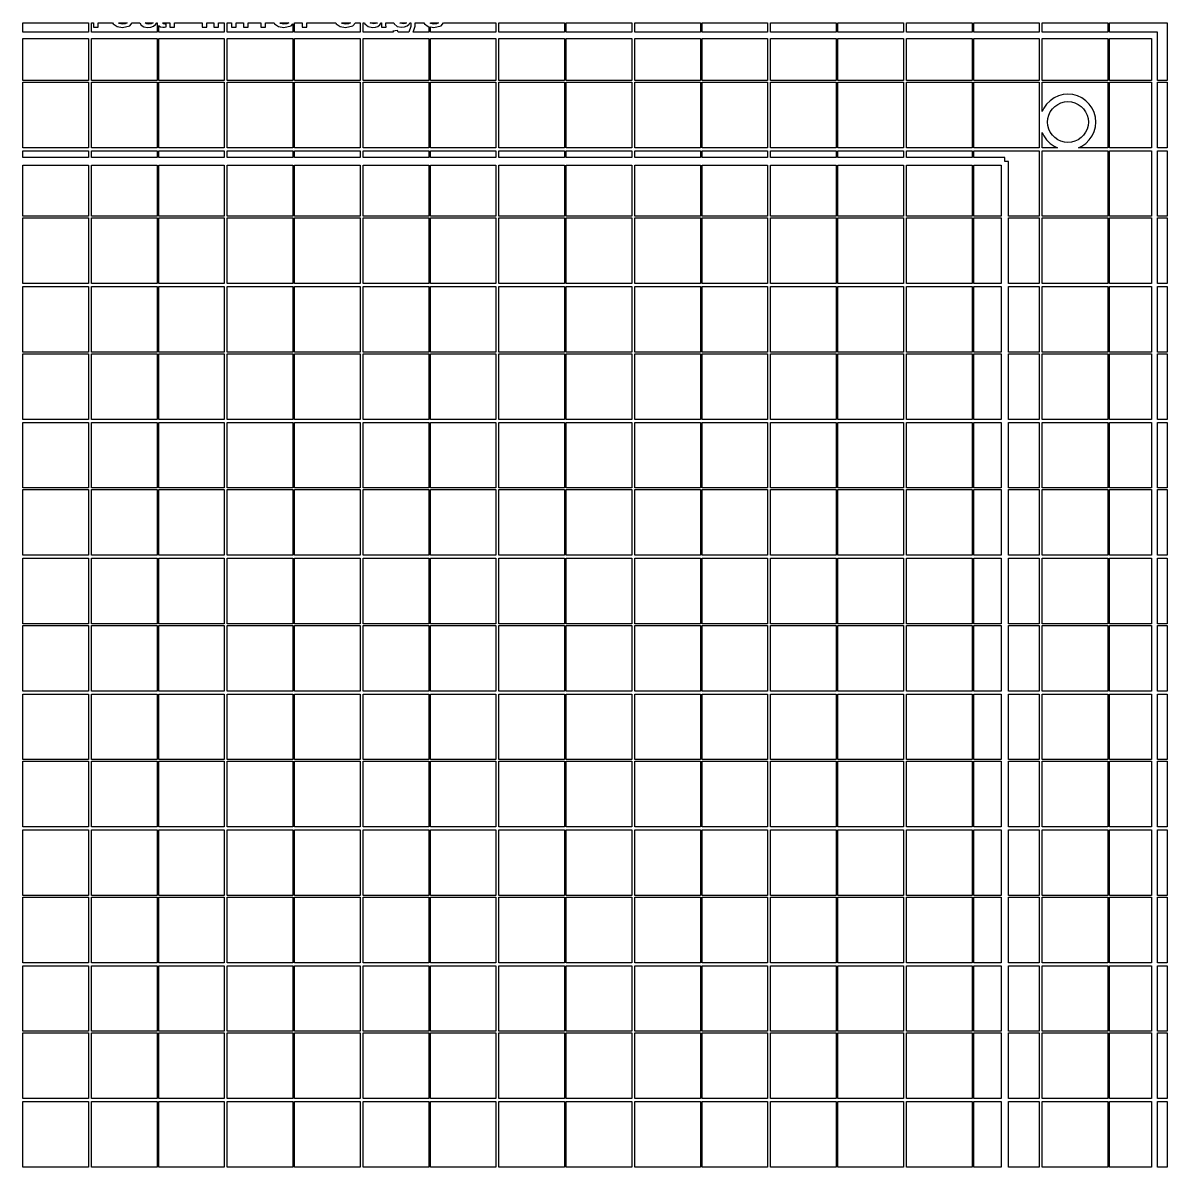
# Model space of a CAD drawing. Extents: x -170 to 105, y -332 to 185.
# Drawn here: x -84.9 to -0.7, y -84.9 to -0.7 of the extents above; entities that cross this region are included whole.
import ezdxf

# ---------------------------------------------------------------- set-up
doc = ezdxf.new("R2010")
doc.units = 0
doc.layers.get('0').update_dxf_attribs({"linetype": 'CONTINUOUS'})

msp = doc.modelspace()

# ---------------------------------------------------------------- linework, layer by layer
for points in [[(-84.94, -1.39387), (-84.94, -0.7), (-80.11, -0.7), (-80.11, -1.39387)], [(-79.89, -1.39387), (-79.89, -0.7), (-79.7304, -0.7), (-79.7304, -1.00531), (-79.3886, -1.00531), (-79.3886, -0.7), (-78.3395, -0.7), (-78.3015, -0.77176), (-78.0088, -0.9754), (-77.6075, -1.04328), (-77.0716, -0.92176), (-76.8882, -0.7), (-76.3298, -0.7), (-76.2213, -0.87998), (-76.0271, -1.00246), (-75.7561, -1.04328), (-75.5261, -1.01884), (-75.3336, -0.9455), (-75.1705, -0.81331), (-75.0907, -0.7), (-75.06, -0.7), (-75.06, -1.39387)], [(-77.8548, -0.73903), (-77.9036, -0.7), (-77.2568, -0.7), (-77.4074, -0.76466), (-77.6075, -0.78697)], [(-75.8261, -0.76418), (-75.9288, -0.7), (-75.3421, -0.7), (-75.3441, -0.70151), (-75.5007, -0.7656), (-75.6782, -0.78697)], [(-74.94, -1.39387), (-74.94, -0.88623), (-74.9197, -0.92462), (-74.8074, -0.99938), (-74.6434, -1.0243), (-74.51, -1.0167), (-74.3795, -0.99392), (-74.3795, -0.78126), (-74.4388, -0.79123), (-74.4915, -0.79456), (-74.5855, -0.77533), (-74.6434, -0.71767), (-74.649, -0.7), (-74.1098, -0.7), (-74.1098, -1.00531), (-73.768, -1.00531), (-73.768, -0.7), (-71.7438, -0.7), (-71.7438, -1.00531), (-71.402, -1.00531), (-71.402, -0.7), (-70.8703, -0.7), (-70.8703, -1.00531), (-70.5285, -1.00531), (-70.5285, -0.7), (-70.11, -0.7), (-70.11, -1.39387)], [(-69.89, -1.39387), (-69.89, -0.7), (-69.5734, -0.7), (-69.5734, -1.00531), (-69.2297, -1.00531), (-69.2297, -0.7), (-68.7075, -0.7), (-68.7075, -1.00531), (-68.3657, -1.00531), (-68.3657, -0.7), (-67.4106, -0.7), (-67.4106, -1.00531), (-67.0669, -1.00531), (-67.0669, -0.7), (-66.4488, -0.7), (-66.4108, -0.77176), (-66.1181, -0.9754), (-65.7168, -1.04328), (-65.1809, -0.92176), (-65.06, -0.77558), (-65.06, -1.39387)], [(-65.9641, -0.73903), (-66.0129, -0.7), (-65.3661, -0.7), (-65.5167, -0.76466), (-65.7168, -0.78697)], [(-64.94, -1.39387), (-64.94, -0.7), (-64.3819, -0.7), (-64.3819, -1.00531), (-64.0401, -1.00531), (-64.0401, -0.7), (-61.9105, -0.7), (-61.8725, -0.77176), (-61.5798, -0.9754), (-61.1785, -1.04328), (-60.6426, -0.92176), (-60.4592, -0.7), (-60.11, -0.7), (-60.11, -1.39387)], [(-61.4258, -0.73903), (-61.4746, -0.7), (-60.8278, -0.7), (-60.9784, -0.76466), (-61.1785, -0.78697)], [(-57.2909, -1.39387), (-57.3031, -1.38197), (-57.3579, -1.25594), (-57.7016, -1.3053), (-57.6636, -1.39387), (-59.89, -1.39387), (-59.89, -0.7), (-59.8005, -0.7), (-59.7666, -0.78126), (-59.5319, -0.97777), (-59.1942, -1.04328), (-58.9813, -1.02192), (-58.8059, -0.95785), (-58.6647, -0.8444), (-58.5706, -0.7), (-58.5462, -0.7), (-58.545, -0.76228), (-58.5401, -0.86481), (-58.5337, -0.955), (-58.5277, -1.00531), (-58.2011, -1.00531), (-58.2097, -0.84819), (-58.2113, -0.7), (-57.6384, -0.7), (-57.6095, -0.76989), (-57.3819, -0.95786), (-57.0541, -1.02052), (-56.8424, -0.9956), (-56.6592, -0.92084), (-56.5083, -0.79669), (-56.4441, -0.7), (-56.3896, -0.7), (-56.3896, -0.95404), (-56.5148, -1.39387)], [(-59.3276, -0.73284), (-59.3627, -0.7), (-58.8233, -0.7), (-58.8562, -0.72904), (-59.1068, -0.77935)], [(-57.17, -0.72192), (-57.1941, -0.7), (-56.7025, -0.7), (-56.786, -0.74423), (-56.9383, -0.76796)], [(-56.1979, -1.39387), (-56.0497, -0.94646), (-56.0497, -0.7), (-55.4221, -0.7), (-55.3841, -0.77176), (-55.0914, -0.9754), (-55.06, -0.98072), (-55.06, -1.39387)], [(-54.94, -1.39387), (-54.94, -1.00101), (-54.6901, -1.04328), (-54.1542, -0.92176), (-53.9708, -0.7), (-50.11, -0.7), (-50.11, -1.39387)], [(-54.9374, -0.73903), (-54.94, -0.73695), (-54.94, -0.7), (-54.3394, -0.7), (-54.49, -0.76466), (-54.6901, -0.78697)], [(-49.89, -1.39387), (-49.89, -0.7), (-45.06, -0.7), (-45.06, -1.39387)], [(-44.94, -1.39387), (-44.94, -0.7), (-40.11, -0.7), (-40.11, -1.39387)], [(-39.89, -1.39387), (-39.89, -0.7), (-35.06, -0.7), (-35.06, -1.39387)], [(-34.94, -1.39387), (-34.94, -0.7), (-30.11, -0.7), (-30.11, -1.39387)], [(-29.89, -1.39387), (-29.89, -0.7), (-25.06, -0.7), (-25.06, -1.39387)], [(-24.94, -1.39387), (-24.94, -0.7), (-20.11, -0.7), (-20.11, -1.39387)], [(-19.89, -1.39387), (-19.89, -0.7), (-15.06, -0.7), (-15.06, -1.39387)], [(-14.94, -1.39387), (-14.94, -0.7), (-10.11, -0.7), (-10.11, -1.39387)], [(-9.89, -1.39387), (-9.89, -0.7), (-5.06, -0.7), (-5.06, -1.39387)], [(-1.39766, -1.39387), (-4.94, -1.39387), (-4.94, -0.7), (-0.7, -0.7), (-0.7, -4.94), (-1.39766, -4.94)], [(-84.94, -1.84387), (-80.11, -1.84387), (-80.11, -4.94), (-84.94, -4.94)], [(-79.89, -1.84387), (-75.06, -1.84387), (-75.06, -4.94), (-79.89, -4.94)], [(-74.94, -1.84387), (-70.11, -1.84387), (-70.11, -4.94), (-74.94, -4.94)], [(-69.89, -1.84387), (-65.06, -1.84387), (-65.06, -4.94), (-69.89, -4.94)], [(-64.94, -1.84387), (-60.11, -1.84387), (-60.11, -4.94), (-64.94, -4.94)], [(-59.89, -1.84387), (-55.06, -1.84387), (-55.06, -4.94), (-59.89, -4.94)], [(-54.94, -1.84387), (-50.11, -1.84387), (-50.11, -4.94), (-54.94, -4.94)], [(-49.89, -1.84387), (-45.06, -1.84387), (-45.06, -4.94), (-49.89, -4.94)], [(-44.94, -1.84387), (-40.11, -1.84387), (-40.11, -4.94), (-44.94, -4.94)], [(-39.89, -1.84387), (-35.06, -1.84387), (-35.06, -4.94), (-39.89, -4.94)], [(-34.94, -1.84387), (-30.11, -1.84387), (-30.11, -4.94), (-34.94, -4.94)], [(-29.89, -1.84387), (-25.06, -1.84387), (-25.06, -4.94), (-29.89, -4.94)], [(-24.94, -1.84387), (-20.11, -1.84387), (-20.11, -4.94), (-24.94, -4.94)], [(-19.89, -1.84387), (-15.06, -1.84387), (-15.06, -4.94), (-19.89, -4.94)], [(-14.94, -1.84387), (-10.11, -1.84387), (-10.11, -4.94), (-14.94, -4.94)], [(-9.89, -1.84387), (-5.06, -1.84387), (-5.06, -4.94), (-9.89, -4.94)], [(-4.94, -1.84387), (-1.84766, -1.84387), (-1.84766, -4.94), (-4.94, -4.94)], [(-84.94, -5.06), (-80.11, -5.06), (-80.11, -9.89), (-84.94, -9.89)], [(-79.89, -5.06), (-75.06, -5.06), (-75.06, -9.89), (-79.89, -9.89)], [(-74.94, -5.06), (-70.11, -5.06), (-70.11, -9.89), (-74.94, -9.89)], [(-69.89, -5.06), (-65.06, -5.06), (-65.06, -9.89), (-69.89, -9.89)], [(-64.94, -5.06), (-60.11, -5.06), (-60.11, -9.89), (-64.94, -9.89)], [(-59.89, -5.06), (-55.06, -5.06), (-55.06, -9.89), (-59.89, -9.89)], [(-54.94, -5.06), (-50.11, -5.06), (-50.11, -9.89), (-54.94, -9.89)], [(-49.89, -5.06), (-45.06, -5.06), (-45.06, -9.89), (-49.89, -9.89)], [(-44.94, -5.06), (-40.11, -5.06), (-40.11, -9.89), (-44.94, -9.89)], [(-39.89, -5.06), (-35.06, -5.06), (-35.06, -9.89), (-39.89, -9.89)], [(-34.94, -5.06), (-30.11, -5.06), (-30.11, -9.89), (-34.94, -9.89)], [(-29.89, -5.06), (-25.06, -5.06), (-25.06, -9.89), (-29.89, -9.89)], [(-24.94, -5.06), (-20.11, -5.06), (-20.11, -9.89), (-24.94, -9.89)], [(-19.89, -5.06), (-15.06, -5.06), (-15.06, -9.89), (-19.89, -9.89)], [(-14.94, -5.06), (-10.11, -5.06), (-10.11, -9.89), (-14.94, -9.89)], [(-6.975, -9.77535), (-6.68229, -9.57039), (-6.42961, -9.31771), (-6.22465, -9.025), (-6.07363, -8.70114), (-5.98114, -8.35598), (-5.95, -8), (-5.98114, -7.64402), (-6.07363, -7.29886), (-6.22465, -6.975), (-6.42961, -6.68229), (-6.68229, -6.42961), (-6.975, -6.22465), (-7.29886, -6.07363), (-7.64402, -5.98114), (-8, -5.95), (-8.35598, -5.98114), (-8.70114, -6.07363), (-9.025, -6.22465), (-9.31771, -6.42961), (-9.57039, -6.68229), (-9.77535, -6.975), (-9.89, -7.22086), (-9.89, -5.06), (-5.06, -5.06), (-5.06, -9.89), (-7.22086, -9.89)], [(-4.94, -5.06), (-1.84766, -5.06), (-1.84766, -9.89), (-4.94, -9.89)], [(-1.39766, -5.06), (-0.7, -5.06), (-0.7, -9.89), (-1.39766, -9.89)], [(-8.26047, -9.47721), (-8.51303, -9.40954), (-8.75, -9.29904), (-8.96418, -9.14907), (-9.14907, -8.96418), (-9.29904, -8.75), (-9.40954, -8.51303), (-9.47721, -8.26047), (-9.5, -8), (-9.47721, -7.73953), (-9.40954, -7.48697), (-9.29904, -7.25), (-9.14907, -7.03582), (-8.96418, -6.85093), (-8.75, -6.70096), (-8.51303, -6.59046), (-8.26047, -6.52279), (-8, -6.5), (-7.73953, -6.52279), (-7.48697, -6.59046), (-7.25, -6.70096), (-7.03582, -6.85093), (-6.85093, -7.03582), (-6.70096, -7.25), (-6.59046, -7.48697), (-6.52279, -7.73953), (-6.5, -8), (-6.52279, -8.26047), (-6.59046, -8.51303), (-6.70096, -8.75), (-6.85093, -8.96418), (-7.03582, -9.14907), (-7.25, -9.29904), (-7.48697, -9.40954), (-7.73953, -9.47721), (-8, -9.5)], [(-9.89, -8.77914), (-9.77535, -9.025), (-9.57039, -9.31771), (-9.31771, -9.57039), (-9.025, -9.77535), (-8.77914, -9.89), (-9.89, -9.89)], [(-84.94, -10.62), (-84.94, -10.11), (-80.11, -10.11), (-80.11, -10.62)], [(-79.89, -10.62), (-79.89, -10.11), (-75.06, -10.11), (-75.06, -10.62)], [(-74.94, -10.62), (-74.94, -10.11), (-70.11, -10.11), (-70.11, -10.62)], [(-69.89, -10.62), (-69.89, -10.11), (-65.06, -10.11), (-65.06, -10.62)], [(-64.94, -10.62), (-64.94, -10.11), (-60.11, -10.11), (-60.11, -10.62)], [(-59.89, -10.62), (-59.89, -10.11), (-55.06, -10.11), (-55.06, -10.62)], [(-54.94, -10.62), (-54.94, -10.11), (-50.11, -10.11), (-50.11, -10.62)], [(-49.89, -10.62), (-49.89, -10.11), (-45.06, -10.11), (-45.06, -10.62)], [(-44.94, -10.62), (-44.94, -10.11), (-40.11, -10.11), (-40.11, -10.62)], [(-39.89, -10.62), (-39.89, -10.11), (-35.06, -10.11), (-35.06, -10.62)], [(-34.94, -10.62), (-34.94, -10.11), (-30.11, -10.11), (-30.11, -10.62)], [(-29.89, -10.62), (-29.89, -10.11), (-25.06, -10.11), (-25.06, -10.62)], [(-24.94, -10.62), (-24.94, -10.11), (-20.11, -10.11), (-20.11, -10.62)], [(-19.89, -10.62), (-19.89, -10.11), (-15.06, -10.11), (-15.06, -10.62)], [(-12.375, -10.895), (-12.65, -10.895), (-12.65, -10.62), (-14.94, -10.62), (-14.94, -10.11), (-10.11, -10.11), (-10.11, -14.94), (-12.375, -14.94)], [(-9.89, -10.11), (-5.06, -10.11), (-5.06, -14.94), (-9.89, -14.94)], [(-4.94, -10.11), (-1.84766, -10.11), (-1.84766, -14.94), (-4.94, -14.94)], [(-1.39766, -10.11), (-0.7, -10.11), (-0.7, -14.94), (-1.39766, -14.94)], [(-84.94, -11.17), (-80.11, -11.17), (-80.11, -14.94), (-84.94, -14.94)], [(-79.89, -11.17), (-75.06, -11.17), (-75.06, -14.94), (-79.89, -14.94)], [(-74.94, -11.17), (-70.11, -11.17), (-70.11, -14.94), (-74.94, -14.94)], [(-69.89, -11.17), (-65.06, -11.17), (-65.06, -14.94), (-69.89, -14.94)], [(-64.94, -11.17), (-60.11, -11.17), (-60.11, -14.94), (-64.94, -14.94)], [(-59.89, -11.17), (-55.06, -11.17), (-55.06, -14.94), (-59.89, -14.94)], [(-54.94, -11.17), (-50.11, -11.17), (-50.11, -14.94), (-54.94, -14.94)], [(-49.89, -11.17), (-45.06, -11.17), (-45.06, -14.94), (-49.89, -14.94)], [(-44.94, -11.17), (-40.11, -11.17), (-40.11, -14.94), (-44.94, -14.94)], [(-39.89, -11.17), (-35.06, -11.17), (-35.06, -14.94), (-39.89, -14.94)], [(-34.94, -11.17), (-30.11, -11.17), (-30.11, -14.94), (-34.94, -14.94)], [(-29.89, -11.17), (-25.06, -11.17), (-25.06, -14.94), (-29.89, -14.94)], [(-24.94, -11.17), (-20.11, -11.17), (-20.11, -14.94), (-24.94, -14.94)], [(-19.89, -11.17), (-15.06, -11.17), (-15.06, -14.94), (-19.89, -14.94)], [(-14.94, -11.17), (-12.925, -11.17), (-12.925, -14.94), (-14.94, -14.94)], [(-84.94, -15.06), (-80.11, -15.06), (-80.11, -19.89), (-84.94, -19.89)], [(-79.89, -15.06), (-75.06, -15.06), (-75.06, -19.89), (-79.89, -19.89)], [(-74.94, -15.06), (-70.11, -15.06), (-70.11, -19.89), (-74.94, -19.89)], [(-69.89, -15.06), (-65.06, -15.06), (-65.06, -19.89), (-69.89, -19.89)], [(-64.94, -15.06), (-60.11, -15.06), (-60.11, -19.89), (-64.94, -19.89)], [(-59.89, -15.06), (-55.06, -15.06), (-55.06, -19.89), (-59.89, -19.89)], [(-54.94, -15.06), (-50.11, -15.06), (-50.11, -19.89), (-54.94, -19.89)], [(-49.89, -15.06), (-45.06, -15.06), (-45.06, -19.89), (-49.89, -19.89)], [(-44.94, -15.06), (-40.11, -15.06), (-40.11, -19.89), (-44.94, -19.89)], [(-39.89, -15.06), (-35.06, -15.06), (-35.06, -19.89), (-39.89, -19.89)], [(-34.94, -15.06), (-30.11, -15.06), (-30.11, -19.89), (-34.94, -19.89)], [(-29.89, -15.06), (-25.06, -15.06), (-25.06, -19.89), (-29.89, -19.89)], [(-24.94, -15.06), (-20.11, -15.06), (-20.11, -19.89), (-24.94, -19.89)], [(-19.89, -15.06), (-15.06, -15.06), (-15.06, -19.89), (-19.89, -19.89)], [(-14.94, -15.06), (-12.925, -15.06), (-12.925, -19.89), (-14.94, -19.89)], [(-12.375, -15.06), (-10.11, -15.06), (-10.11, -19.89), (-12.375, -19.89)], [(-9.89, -15.06), (-5.06, -15.06), (-5.06, -19.89), (-9.89, -19.89)], [(-4.94, -15.06), (-1.84766, -15.06), (-1.84766, -19.89), (-4.94, -19.89)], [(-1.39766, -15.06), (-0.7, -15.06), (-0.7, -19.89), (-1.39766, -19.89)], [(-84.94, -20.11), (-80.11, -20.11), (-80.11, -24.94), (-84.94, -24.94)], [(-79.89, -20.11), (-75.06, -20.11), (-75.06, -24.94), (-79.89, -24.94)], [(-74.94, -20.11), (-70.11, -20.11), (-70.11, -24.94), (-74.94, -24.94)], [(-69.89, -20.11), (-65.06, -20.11), (-65.06, -24.94), (-69.89, -24.94)], [(-64.94, -20.11), (-60.11, -20.11), (-60.11, -24.94), (-64.94, -24.94)], [(-59.89, -20.11), (-55.06, -20.11), (-55.06, -24.94), (-59.89, -24.94)], [(-54.94, -20.11), (-50.11, -20.11), (-50.11, -24.94), (-54.94, -24.94)], [(-49.89, -20.11), (-45.06, -20.11), (-45.06, -24.94), (-49.89, -24.94)], [(-44.94, -20.11), (-40.11, -20.11), (-40.11, -24.94), (-44.94, -24.94)], [(-39.89, -20.11), (-35.06, -20.11), (-35.06, -24.94), (-39.89, -24.94)], [(-34.94, -20.11), (-30.11, -20.11), (-30.11, -24.94), (-34.94, -24.94)], [(-29.89, -20.11), (-25.06, -20.11), (-25.06, -24.94), (-29.89, -24.94)], [(-24.94, -20.11), (-20.11, -20.11), (-20.11, -24.94), (-24.94, -24.94)], [(-19.89, -20.11), (-15.06, -20.11), (-15.06, -24.94), (-19.89, -24.94)], [(-14.94, -20.11), (-12.925, -20.11), (-12.925, -24.94), (-14.94, -24.94)], [(-12.375, -20.11), (-10.11, -20.11), (-10.11, -24.94), (-12.375, -24.94)], [(-9.89, -20.11), (-5.06, -20.11), (-5.06, -24.94), (-9.89, -24.94)], [(-4.94, -20.11), (-1.84766, -20.11), (-1.84766, -24.94), (-4.94, -24.94)], [(-1.39766, -20.11), (-0.7, -20.11), (-0.7, -24.94), (-1.39766, -24.94)], [(-84.94, -25.06), (-80.11, -25.06), (-80.11, -29.89), (-84.94, -29.89)], [(-79.89, -25.06), (-75.06, -25.06), (-75.06, -29.89), (-79.89, -29.89)], [(-74.94, -25.06), (-70.11, -25.06), (-70.11, -29.89), (-74.94, -29.89)], [(-69.89, -25.06), (-65.06, -25.06), (-65.06, -29.89), (-69.89, -29.89)], [(-64.94, -25.06), (-60.11, -25.06), (-60.11, -29.89), (-64.94, -29.89)], [(-59.89, -25.06), (-55.06, -25.06), (-55.06, -29.89), (-59.89, -29.89)], [(-54.94, -25.06), (-50.11, -25.06), (-50.11, -29.89), (-54.94, -29.89)], [(-49.89, -25.06), (-45.06, -25.06), (-45.06, -29.89), (-49.89, -29.89)], [(-44.94, -25.06), (-40.11, -25.06), (-40.11, -29.89), (-44.94, -29.89)], [(-39.89, -25.06), (-35.06, -25.06), (-35.06, -29.89), (-39.89, -29.89)], [(-34.94, -25.06), (-30.11, -25.06), (-30.11, -29.89), (-34.94, -29.89)], [(-29.89, -25.06), (-25.06, -25.06), (-25.06, -29.89), (-29.89, -29.89)], [(-24.94, -25.06), (-20.11, -25.06), (-20.11, -29.89), (-24.94, -29.89)], [(-19.89, -25.06), (-15.06, -25.06), (-15.06, -29.89), (-19.89, -29.89)], [(-14.94, -25.06), (-12.925, -25.06), (-12.925, -29.89), (-14.94, -29.89)], [(-12.375, -25.06), (-10.11, -25.06), (-10.11, -29.89), (-12.375, -29.89)], [(-9.89, -25.06), (-5.06, -25.06), (-5.06, -29.89), (-9.89, -29.89)], [(-4.94, -25.06), (-1.84766, -25.06), (-1.84766, -29.89), (-4.94, -29.89)], [(-1.39766, -25.06), (-0.7, -25.06), (-0.7, -29.89), (-1.39766, -29.89)], [(-84.94, -30.11), (-80.11, -30.11), (-80.11, -34.94), (-84.94, -34.94)], [(-79.89, -30.11), (-75.06, -30.11), (-75.06, -34.94), (-79.89, -34.94)], [(-74.94, -30.11), (-70.11, -30.11), (-70.11, -34.94), (-74.94, -34.94)], [(-69.89, -30.11), (-65.06, -30.11), (-65.06, -34.94), (-69.89, -34.94)], [(-64.94, -30.11), (-60.11, -30.11), (-60.11, -34.94), (-64.94, -34.94)], [(-59.89, -30.11), (-55.06, -30.11), (-55.06, -34.94), (-59.89, -34.94)], [(-54.94, -30.11), (-50.11, -30.11), (-50.11, -34.94), (-54.94, -34.94)], [(-49.89, -30.11), (-45.06, -30.11), (-45.06, -34.94), (-49.89, -34.94)], [(-44.94, -30.11), (-40.11, -30.11), (-40.11, -34.94), (-44.94, -34.94)], [(-39.89, -30.11), (-35.06, -30.11), (-35.06, -34.94), (-39.89, -34.94)], [(-34.94, -30.11), (-30.11, -30.11), (-30.11, -34.94), (-34.94, -34.94)], [(-29.89, -30.11), (-25.06, -30.11), (-25.06, -34.94), (-29.89, -34.94)], [(-24.94, -30.11), (-20.11, -30.11), (-20.11, -34.94), (-24.94, -34.94)], [(-19.89, -30.11), (-15.06, -30.11), (-15.06, -34.94), (-19.89, -34.94)], [(-14.94, -30.11), (-12.925, -30.11), (-12.925, -34.94), (-14.94, -34.94)], [(-12.375, -30.11), (-10.11, -30.11), (-10.11, -34.94), (-12.375, -34.94)], [(-9.89, -30.11), (-5.06, -30.11), (-5.06, -34.94), (-9.89, -34.94)], [(-4.94, -30.11), (-1.84766, -30.11), (-1.84766, -34.94), (-4.94, -34.94)], [(-1.39766, -30.11), (-0.7, -30.11), (-0.7, -34.94), (-1.39766, -34.94)], [(-84.94, -35.06), (-80.11, -35.06), (-80.11, -39.89), (-84.94, -39.89)], [(-79.89, -35.06), (-75.06, -35.06), (-75.06, -39.89), (-79.89, -39.89)], [(-74.94, -35.06), (-70.11, -35.06), (-70.11, -39.89), (-74.94, -39.89)], [(-69.89, -35.06), (-65.06, -35.06), (-65.06, -39.89), (-69.89, -39.89)], [(-64.94, -35.06), (-60.11, -35.06), (-60.11, -39.89), (-64.94, -39.89)], [(-59.89, -35.06), (-55.06, -35.06), (-55.06, -39.89), (-59.89, -39.89)], [(-54.94, -35.06), (-50.11, -35.06), (-50.11, -39.89), (-54.94, -39.89)], [(-49.89, -35.06), (-45.06, -35.06), (-45.06, -39.89), (-49.89, -39.89)], [(-44.94, -35.06), (-40.11, -35.06), (-40.11, -39.89), (-44.94, -39.89)], [(-39.89, -35.06), (-35.06, -35.06), (-35.06, -39.89), (-39.89, -39.89)], [(-34.94, -35.06), (-30.11, -35.06), (-30.11, -39.89), (-34.94, -39.89)], [(-29.89, -35.06), (-25.06, -35.06), (-25.06, -39.89), (-29.89, -39.89)], [(-24.94, -35.06), (-20.11, -35.06), (-20.11, -39.89), (-24.94, -39.89)], [(-19.89, -35.06), (-15.06, -35.06), (-15.06, -39.89), (-19.89, -39.89)], [(-14.94, -35.06), (-12.925, -35.06), (-12.925, -39.89), (-14.94, -39.89)], [(-12.375, -35.06), (-10.11, -35.06), (-10.11, -39.89), (-12.375, -39.89)], [(-9.89, -35.06), (-5.06, -35.06), (-5.06, -39.89), (-9.89, -39.89)], [(-4.94, -35.06), (-1.84766, -35.06), (-1.84766, -39.89), (-4.94, -39.89)], [(-1.39766, -35.06), (-0.7, -35.06), (-0.7, -39.89), (-1.39766, -39.89)], [(-84.94, -40.11), (-80.11, -40.11), (-80.11, -44.94), (-84.94, -44.94)], [(-79.89, -40.11), (-75.06, -40.11), (-75.06, -44.94), (-79.89, -44.94)], [(-74.94, -40.11), (-70.11, -40.11), (-70.11, -44.94), (-74.94, -44.94)], [(-69.89, -40.11), (-65.06, -40.11), (-65.06, -44.94), (-69.89, -44.94)], [(-64.94, -40.11), (-60.11, -40.11), (-60.11, -44.94), (-64.94, -44.94)], [(-59.89, -40.11), (-55.06, -40.11), (-55.06, -44.94), (-59.89, -44.94)], [(-54.94, -40.11), (-50.11, -40.11), (-50.11, -44.94), (-54.94, -44.94)], [(-49.89, -40.11), (-45.06, -40.11), (-45.06, -44.94), (-49.89, -44.94)], [(-44.94, -40.11), (-40.11, -40.11), (-40.11, -44.94), (-44.94, -44.94)], [(-39.89, -40.11), (-35.06, -40.11), (-35.06, -44.94), (-39.89, -44.94)], [(-34.94, -40.11), (-30.11, -40.11), (-30.11, -44.94), (-34.94, -44.94)], [(-29.89, -40.11), (-25.06, -40.11), (-25.06, -44.94), (-29.89, -44.94)], [(-24.94, -40.11), (-20.11, -40.11), (-20.11, -44.94), (-24.94, -44.94)], [(-19.89, -40.11), (-15.06, -40.11), (-15.06, -44.94), (-19.89, -44.94)], [(-14.94, -40.11), (-12.925, -40.11), (-12.925, -44.94), (-14.94, -44.94)], [(-12.375, -40.11), (-10.11, -40.11), (-10.11, -44.94), (-12.375, -44.94)], [(-9.89, -40.11), (-5.06, -40.11), (-5.06, -44.94), (-9.89, -44.94)], [(-4.94, -40.11), (-1.84766, -40.11), (-1.84766, -44.94), (-4.94, -44.94)], [(-1.39766, -40.11), (-0.7, -40.11), (-0.7, -44.94), (-1.39766, -44.94)], [(-84.94, -45.06), (-80.11, -45.06), (-80.11, -49.89), (-84.94, -49.89)], [(-79.89, -45.06), (-75.06, -45.06), (-75.06, -49.89), (-79.89, -49.89)], [(-74.94, -45.06), (-70.11, -45.06), (-70.11, -49.89), (-74.94, -49.89)], [(-69.89, -45.06), (-65.06, -45.06), (-65.06, -49.89), (-69.89, -49.89)], [(-64.94, -45.06), (-60.11, -45.06), (-60.11, -49.89), (-64.94, -49.89)], [(-59.89, -45.06), (-55.06, -45.06), (-55.06, -49.89), (-59.89, -49.89)], [(-54.94, -45.06), (-50.11, -45.06), (-50.11, -49.89), (-54.94, -49.89)], [(-49.89, -45.06), (-45.06, -45.06), (-45.06, -49.89), (-49.89, -49.89)], [(-44.94, -45.06), (-40.11, -45.06), (-40.11, -49.89), (-44.94, -49.89)], [(-39.89, -45.06), (-35.06, -45.06), (-35.06, -49.89), (-39.89, -49.89)], [(-34.94, -45.06), (-30.11, -45.06), (-30.11, -49.89), (-34.94, -49.89)], [(-29.89, -45.06), (-25.06, -45.06), (-25.06, -49.89), (-29.89, -49.89)], [(-24.94, -45.06), (-20.11, -45.06), (-20.11, -49.89), (-24.94, -49.89)], [(-19.89, -45.06), (-15.06, -45.06), (-15.06, -49.89), (-19.89, -49.89)], [(-14.94, -45.06), (-12.925, -45.06), (-12.925, -49.89), (-14.94, -49.89)], [(-12.375, -45.06), (-10.11, -45.06), (-10.11, -49.89), (-12.375, -49.89)], [(-9.89, -45.06), (-5.06, -45.06), (-5.06, -49.89), (-9.89, -49.89)], [(-4.94, -45.06), (-1.84766, -45.06), (-1.84766, -49.89), (-4.94, -49.89)], [(-1.39766, -45.06), (-0.7, -45.06), (-0.7, -49.89), (-1.39766, -49.89)], [(-84.94, -50.11), (-80.11, -50.11), (-80.11, -54.94), (-84.94, -54.94)], [(-79.89, -50.11), (-75.06, -50.11), (-75.06, -54.94), (-79.89, -54.94)], [(-74.94, -50.11), (-70.11, -50.11), (-70.11, -54.94), (-74.94, -54.94)], [(-69.89, -50.11), (-65.06, -50.11), (-65.06, -54.94), (-69.89, -54.94)], [(-64.94, -50.11), (-60.11, -50.11), (-60.11, -54.94), (-64.94, -54.94)], [(-59.89, -50.11), (-55.06, -50.11), (-55.06, -54.94), (-59.89, -54.94)], [(-54.94, -50.11), (-50.11, -50.11), (-50.11, -54.94), (-54.94, -54.94)], [(-49.89, -50.11), (-45.06, -50.11), (-45.06, -54.94), (-49.89, -54.94)], [(-44.94, -50.11), (-40.11, -50.11), (-40.11, -54.94), (-44.94, -54.94)], [(-39.89, -50.11), (-35.06, -50.11), (-35.06, -54.94), (-39.89, -54.94)], [(-34.94, -50.11), (-30.11, -50.11), (-30.11, -54.94), (-34.94, -54.94)], [(-29.89, -50.11), (-25.06, -50.11), (-25.06, -54.94), (-29.89, -54.94)], [(-24.94, -50.11), (-20.11, -50.11), (-20.11, -54.94), (-24.94, -54.94)], [(-19.89, -50.11), (-15.06, -50.11), (-15.06, -54.94), (-19.89, -54.94)], [(-14.94, -50.11), (-12.925, -50.11), (-12.925, -54.94), (-14.94, -54.94)], [(-12.375, -50.11), (-10.11, -50.11), (-10.11, -54.94), (-12.375, -54.94)], [(-9.89, -50.11), (-5.06, -50.11), (-5.06, -54.94), (-9.89, -54.94)], [(-4.94, -50.11), (-1.84766, -50.11), (-1.84766, -54.94), (-4.94, -54.94)], [(-1.39766, -50.11), (-0.7, -50.11), (-0.7, -54.94), (-1.39766, -54.94)], [(-84.94, -55.06), (-80.11, -55.06), (-80.11, -59.89), (-84.94, -59.89)], [(-79.89, -55.06), (-75.06, -55.06), (-75.06, -59.89), (-79.89, -59.89)], [(-74.94, -55.06), (-70.11, -55.06), (-70.11, -59.89), (-74.94, -59.89)], [(-69.89, -55.06), (-65.06, -55.06), (-65.06, -59.89), (-69.89, -59.89)], [(-64.94, -55.06), (-60.11, -55.06), (-60.11, -59.89), (-64.94, -59.89)], [(-59.89, -55.06), (-55.06, -55.06), (-55.06, -59.89), (-59.89, -59.89)], [(-54.94, -55.06), (-50.11, -55.06), (-50.11, -59.89), (-54.94, -59.89)], [(-49.89, -55.06), (-45.06, -55.06), (-45.06, -59.89), (-49.89, -59.89)], [(-44.94, -55.06), (-40.11, -55.06), (-40.11, -59.89), (-44.94, -59.89)], [(-39.89, -55.06), (-35.06, -55.06), (-35.06, -59.89), (-39.89, -59.89)], [(-34.94, -55.06), (-30.11, -55.06), (-30.11, -59.89), (-34.94, -59.89)], [(-29.89, -55.06), (-25.06, -55.06), (-25.06, -59.89), (-29.89, -59.89)], [(-24.94, -55.06), (-20.11, -55.06), (-20.11, -59.89), (-24.94, -59.89)], [(-19.89, -55.06), (-15.06, -55.06), (-15.06, -59.89), (-19.89, -59.89)], [(-14.94, -55.06), (-12.925, -55.06), (-12.925, -59.89), (-14.94, -59.89)], [(-12.375, -55.06), (-10.11, -55.06), (-10.11, -59.89), (-12.375, -59.89)], [(-9.89, -55.06), (-5.06, -55.06), (-5.06, -59.89), (-9.89, -59.89)], [(-4.94, -55.06), (-1.84766, -55.06), (-1.84766, -59.89), (-4.94, -59.89)], [(-1.39766, -55.06), (-0.7, -55.06), (-0.7, -59.89), (-1.39766, -59.89)], [(-84.94, -60.11), (-80.11, -60.11), (-80.11, -64.94), (-84.94, -64.94)], [(-79.89, -60.11), (-75.06, -60.11), (-75.06, -64.94), (-79.89, -64.94)], [(-74.94, -60.11), (-70.11, -60.11), (-70.11, -64.94), (-74.94, -64.94)], [(-69.89, -60.11), (-65.06, -60.11), (-65.06, -64.94), (-69.89, -64.94)], [(-64.94, -60.11), (-60.11, -60.11), (-60.11, -64.94), (-64.94, -64.94)], [(-59.89, -60.11), (-55.06, -60.11), (-55.06, -64.94), (-59.89, -64.94)], [(-54.94, -60.11), (-50.11, -60.11), (-50.11, -64.94), (-54.94, -64.94)], [(-49.89, -60.11), (-45.06, -60.11), (-45.06, -64.94), (-49.89, -64.94)], [(-44.94, -60.11), (-40.11, -60.11), (-40.11, -64.94), (-44.94, -64.94)], [(-39.89, -60.11), (-35.06, -60.11), (-35.06, -64.94), (-39.89, -64.94)], [(-34.94, -60.11), (-30.11, -60.11), (-30.11, -64.94), (-34.94, -64.94)], [(-29.89, -60.11), (-25.06, -60.11), (-25.06, -64.94), (-29.89, -64.94)], [(-24.94, -60.11), (-20.11, -60.11), (-20.11, -64.94), (-24.94, -64.94)], [(-19.89, -60.11), (-15.06, -60.11), (-15.06, -64.94), (-19.89, -64.94)], [(-14.94, -60.11), (-12.925, -60.11), (-12.925, -64.94), (-14.94, -64.94)], [(-12.375, -60.11), (-10.11, -60.11), (-10.11, -64.94), (-12.375, -64.94)], [(-9.89, -60.11), (-5.06, -60.11), (-5.06, -64.94), (-9.89, -64.94)], [(-4.94, -60.11), (-1.84766, -60.11), (-1.84766, -64.94), (-4.94, -64.94)], [(-1.39766, -60.11), (-0.7, -60.11), (-0.7, -64.94), (-1.39766, -64.94)], [(-84.94, -65.06), (-80.11, -65.06), (-80.11, -69.89), (-84.94, -69.89)], [(-79.89, -65.06), (-75.06, -65.06), (-75.06, -69.89), (-79.89, -69.89)], [(-74.94, -65.06), (-70.11, -65.06), (-70.11, -69.89), (-74.94, -69.89)], [(-69.89, -65.06), (-65.06, -65.06), (-65.06, -69.89), (-69.89, -69.89)], [(-64.94, -65.06), (-60.11, -65.06), (-60.11, -69.89), (-64.94, -69.89)], [(-59.89, -65.06), (-55.06, -65.06), (-55.06, -69.89), (-59.89, -69.89)], [(-54.94, -65.06), (-50.11, -65.06), (-50.11, -69.89), (-54.94, -69.89)], [(-49.89, -65.06), (-45.06, -65.06), (-45.06, -69.89), (-49.89, -69.89)], [(-44.94, -65.06), (-40.11, -65.06), (-40.11, -69.89), (-44.94, -69.89)], [(-39.89, -65.06), (-35.06, -65.06), (-35.06, -69.89), (-39.89, -69.89)], [(-34.94, -65.06), (-30.11, -65.06), (-30.11, -69.89), (-34.94, -69.89)], [(-29.89, -65.06), (-25.06, -65.06), (-25.06, -69.89), (-29.89, -69.89)], [(-24.94, -65.06), (-20.11, -65.06), (-20.11, -69.89), (-24.94, -69.89)], [(-19.89, -65.06), (-15.06, -65.06), (-15.06, -69.89), (-19.89, -69.89)], [(-14.94, -65.06), (-12.925, -65.06), (-12.925, -69.89), (-14.94, -69.89)], [(-12.375, -65.06), (-10.11, -65.06), (-10.11, -69.89), (-12.375, -69.89)], [(-9.89, -65.06), (-5.06, -65.06), (-5.06, -69.89), (-9.89, -69.89)], [(-4.94, -65.06), (-1.84766, -65.06), (-1.84766, -69.89), (-4.94, -69.89)], [(-1.39766, -65.06), (-0.7, -65.06), (-0.7, -69.89), (-1.39766, -69.89)], [(-84.94, -70.11), (-80.11, -70.11), (-80.11, -74.94), (-84.94, -74.94)], [(-79.89, -70.11), (-75.06, -70.11), (-75.06, -74.94), (-79.89, -74.94)], [(-74.94, -70.11), (-70.11, -70.11), (-70.11, -74.94), (-74.94, -74.94)], [(-69.89, -70.11), (-65.06, -70.11), (-65.06, -74.94), (-69.89, -74.94)], [(-64.94, -70.11), (-60.11, -70.11), (-60.11, -74.94), (-64.94, -74.94)], [(-59.89, -70.11), (-55.06, -70.11), (-55.06, -74.94), (-59.89, -74.94)], [(-54.94, -70.11), (-50.11, -70.11), (-50.11, -74.94), (-54.94, -74.94)], [(-49.89, -70.11), (-45.06, -70.11), (-45.06, -74.94), (-49.89, -74.94)], [(-44.94, -70.11), (-40.11, -70.11), (-40.11, -74.94), (-44.94, -74.94)], [(-39.89, -70.11), (-35.06, -70.11), (-35.06, -74.94), (-39.89, -74.94)], [(-34.94, -70.11), (-30.11, -70.11), (-30.11, -74.94), (-34.94, -74.94)], [(-29.89, -70.11), (-25.06, -70.11), (-25.06, -74.94), (-29.89, -74.94)], [(-24.94, -70.11), (-20.11, -70.11), (-20.11, -74.94), (-24.94, -74.94)], [(-19.89, -70.11), (-15.06, -70.11), (-15.06, -74.94), (-19.89, -74.94)], [(-14.94, -70.11), (-12.925, -70.11), (-12.925, -74.94), (-14.94, -74.94)], [(-12.375, -70.11), (-10.11, -70.11), (-10.11, -74.94), (-12.375, -74.94)], [(-9.89, -70.11), (-5.06, -70.11), (-5.06, -74.94), (-9.89, -74.94)], [(-4.94, -70.11), (-1.84766, -70.11), (-1.84766, -74.94), (-4.94, -74.94)], [(-1.39766, -70.11), (-0.7, -70.11), (-0.7, -74.94), (-1.39766, -74.94)], [(-84.94, -75.06), (-80.11, -75.06), (-80.11, -79.89), (-84.94, -79.89)], [(-79.89, -75.06), (-75.06, -75.06), (-75.06, -79.89), (-79.89, -79.89)], [(-74.94, -75.06), (-70.11, -75.06), (-70.11, -79.89), (-74.94, -79.89)], [(-69.89, -75.06), (-65.06, -75.06), (-65.06, -79.89), (-69.89, -79.89)], [(-64.94, -75.06), (-60.11, -75.06), (-60.11, -79.89), (-64.94, -79.89)], [(-59.89, -75.06), (-55.06, -75.06), (-55.06, -79.89), (-59.89, -79.89)], [(-54.94, -75.06), (-50.11, -75.06), (-50.11, -79.89), (-54.94, -79.89)], [(-49.89, -75.06), (-45.06, -75.06), (-45.06, -79.89), (-49.89, -79.89)], [(-44.94, -75.06), (-40.11, -75.06), (-40.11, -79.89), (-44.94, -79.89)], [(-39.89, -75.06), (-35.06, -75.06), (-35.06, -79.89), (-39.89, -79.89)], [(-34.94, -75.06), (-30.11, -75.06), (-30.11, -79.89), (-34.94, -79.89)], [(-29.89, -75.06), (-25.06, -75.06), (-25.06, -79.89), (-29.89, -79.89)], [(-24.94, -75.06), (-20.11, -75.06), (-20.11, -79.89), (-24.94, -79.89)], [(-19.89, -75.06), (-15.06, -75.06), (-15.06, -79.89), (-19.89, -79.89)], [(-14.94, -75.06), (-12.925, -75.06), (-12.925, -79.89), (-14.94, -79.89)], [(-12.375, -75.06), (-10.11, -75.06), (-10.11, -79.89), (-12.375, -79.89)], [(-9.89, -75.06), (-5.06, -75.06), (-5.06, -79.89), (-9.89, -79.89)], [(-4.94, -75.06), (-1.84766, -75.06), (-1.84766, -79.89), (-4.94, -79.89)], [(-1.39766, -75.06), (-0.7, -75.06), (-0.7, -79.89), (-1.39766, -79.89)], [(-84.94, -80.11), (-80.11, -80.11), (-80.11, -84.94), (-84.94, -84.94)], [(-79.89, -80.11), (-75.06, -80.11), (-75.06, -84.94), (-79.89, -84.94)], [(-74.94, -80.11), (-70.11, -80.11), (-70.11, -84.94), (-74.94, -84.94)], [(-69.89, -80.11), (-65.06, -80.11), (-65.06, -84.94), (-69.89, -84.94)], [(-64.94, -80.11), (-60.11, -80.11), (-60.11, -84.94), (-64.94, -84.94)], [(-59.89, -80.11), (-55.06, -80.11), (-55.06, -84.94), (-59.89, -84.94)], [(-54.94, -80.11), (-50.11, -80.11), (-50.11, -84.94), (-54.94, -84.94)], [(-49.89, -80.11), (-45.06, -80.11), (-45.06, -84.94), (-49.89, -84.94)], [(-44.94, -80.11), (-40.11, -80.11), (-40.11, -84.94), (-44.94, -84.94)], [(-39.89, -80.11), (-35.06, -80.11), (-35.06, -84.94), (-39.89, -84.94)], [(-34.94, -80.11), (-30.11, -80.11), (-30.11, -84.94), (-34.94, -84.94)], [(-29.89, -80.11), (-25.06, -80.11), (-25.06, -84.94), (-29.89, -84.94)], [(-24.94, -80.11), (-20.11, -80.11), (-20.11, -84.94), (-24.94, -84.94)], [(-19.89, -80.11), (-15.06, -80.11), (-15.06, -84.94), (-19.89, -84.94)], [(-14.94, -80.11), (-12.925, -80.11), (-12.925, -84.94), (-14.94, -84.94)], [(-12.375, -80.11), (-10.11, -80.11), (-10.11, -84.94), (-12.375, -84.94)], [(-9.89, -80.11), (-5.06, -80.11), (-5.06, -84.94), (-9.89, -84.94)], [(-4.94, -80.11), (-1.84766, -80.11), (-1.84766, -84.94), (-4.94, -84.94)], [(-1.39766, -80.11), (-0.7, -80.11), (-0.7, -84.94), (-1.39766, -84.94)]]:
    msp.add_lwpolyline(points, close=True)

doc.saveas('drawing.dxf')
